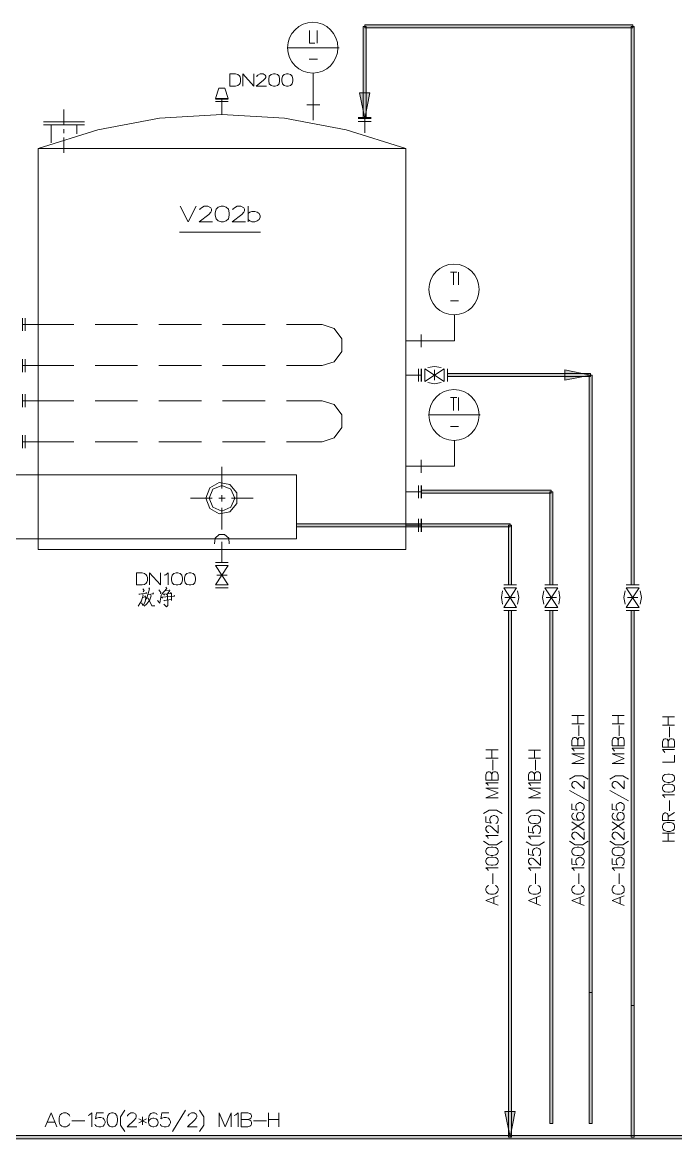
# Model space of a CAD drawing. Header units: millimetres. Extents: x 0 to 829, y 0 to 586.
# Drawn here: x 357.2 to 453.4, y 244.4 to 408.9 of the extents above; entities that cross this region are included whole.
import ezdxf

# ---------------------------------------------------------------- set-up
doc = ezdxf.new("R2010")
doc.units = ezdxf.units.MM

msp = doc.modelspace()

# ---------------------------------------------------------------- hatches: boundary and pattern name
h = msp.add_hatch(color=0)
h.dxf.hatch_style = 2
h.paths.add_polyline_path([(407.82875, 394.712472), (407.38425, 394.712472), (407.38425, 408.269722), (407.82875, 408.269722)])
h = msp.add_hatch(color=0)
h.dxf.hatch_style = 2
h.paths.add_polyline_path([(407.6065, 408.047472), (407.6065, 408.491972), (447.061167, 408.491972), (447.061167, 408.047472)])
h = msp.add_hatch(color=0)
h.dxf.hatch_style = 2
h.paths.add_polyline_path([(446.842444, 408.269722), (447.283417, 408.269722), (447.283417, 326.012528), (446.842444, 326.012528)])
h = msp.add_hatch(color=0)
h.dxf.hatch_style = 2
h.paths.add_polyline_path([(407.6065, 394.712472), (406.851556, 398.490722), (408.361444, 398.490722)])
h = msp.add_hatch(color=0)
h.dxf.hatch_style = 2
h.paths.add_polyline_path([(419.777333, 356.6795), (419.777333, 357.124), (440.873444, 357.124), (440.873444, 356.6795)])
h = msp.add_hatch(color=0)
h.dxf.hatch_style = 2
h.paths.add_polyline_path([(440.873444, 356.90175), (437.095194, 356.146806), (437.095194, 357.660222)])
h = msp.add_hatch(color=0)
h.dxf.hatch_style = 2
h.paths.add_polyline_path([(440.651194, 356.90175), (441.095694, 356.90175), (441.095694, 265.945056), (440.651194, 265.945056)])
h = msp.add_hatch(color=0)
h.dxf.hatch_style = 2
h.paths.add_polyline_path([(415.921472, 339.492167), (415.921472, 339.933139), (435.077306, 339.933139), (435.077306, 339.492167)])
h = msp.add_hatch(color=0)
h.dxf.hatch_style = 2
h.paths.add_polyline_path([(434.855056, 339.714417), (435.299556, 339.714417), (435.299556, 326.012528), (434.855056, 326.012528)])
h = msp.add_hatch(color=0)
h.dxf.hatch_style = 2
h.paths.add_polyline_path([(397.555861, 334.556806), (397.555861, 335.001306), (429.016583, 335.001306), (429.016583, 334.556806)])
h = msp.add_hatch(color=0)
h.dxf.hatch_style = 2
h.paths.add_polyline_path([(428.794333, 334.779056), (429.238833, 334.779056), (429.238833, 326.012528), (428.794333, 326.012528)])
h = msp.add_hatch(color=0)
h.dxf.hatch_style = 2
h.paths.add_polyline_path([(428.794333, 322.23075), (429.238833, 322.23075), (429.238833, 244.647861), (428.794333, 244.647861)])
h = msp.add_hatch(color=0)
h.dxf.hatch_style = 2
h.paths.add_polyline_path([(434.855056, 322.23075), (435.299556, 322.23075), (435.299556, 246.644583), (434.855056, 246.644583)])
h = msp.add_hatch(color=0)
h.dxf.hatch_style = 2
h.paths.add_polyline_path([(446.842444, 322.23075), (447.283417, 322.23075), (447.283417, 244.647861), (446.842444, 244.647861)])
h = msp.add_hatch(color=0)
h.dxf.hatch_style = 2
h.paths.add_polyline_path([(440.651194, 265.945056), (441.095694, 265.945056), (441.095694, 246.644583), (440.651194, 246.644583)])
h = msp.add_hatch(color=0)
h.dxf.hatch_style = 2
h.paths.add_polyline_path([(446.842444, 264.054167), (447.283417, 264.054167), (447.283417, 244.647861), (446.842444, 244.647861)])
h = msp.add_hatch(color=0)
h.dxf.hatch_style = 2
h.paths.add_polyline_path([(429.016583, 244.647861), (428.261639, 248.429639), (429.775056, 248.429639)])
h = msp.add_hatch(color=0)
h.dxf.hatch_style = 2
h.paths.add_polyline_path([(92.653556, 244.425611), (92.653556, 244.870111), (759.128389, 244.870111), (759.128389, 244.425611)])

# ---------------------------------------------------------------- linework, layer by layer
at = {"color": 0, "lineweight": 0}
for points in [[(407.82875, 394.712472), (407.38425, 394.712472), (407.38425, 408.269722), (407.82875, 408.269722)], [(407.6065, 408.047472), (407.6065, 408.491972), (447.061167, 408.491972), (447.061167, 408.047472)], [(446.842444, 408.269722), (447.283417, 408.269722), (447.283417, 326.012528), (446.842444, 326.012528)], [(387.738056, 399.485556), (387.738056, 401.260028), (388.584722, 401.260028), (388.923389, 401.175361), (389.173861, 401.006028), (389.258528, 400.836694), (389.343194, 400.582694), (389.343194, 400.159361), (389.258528, 399.908889), (389.173861, 399.739556), (388.923389, 399.570222), (388.584722, 399.485556)], [(393.484806, 400.244028), (393.484806, 400.498028), (393.569472, 400.921361), (393.823472, 401.175361), (394.162139, 401.260028), (394.416139, 401.260028), (394.751278, 401.175361), (395.005278, 400.921361), (395.089944, 400.498028), (395.089944, 400.244028), (395.005278, 399.824222), (394.751278, 399.570222), (394.416139, 399.485556), (394.162139, 399.485556), (393.823472, 399.570222), (393.569472, 399.824222)], [(395.428611, 400.244028), (395.428611, 400.498028), (395.513278, 400.921361), (395.767278, 401.175361), (396.105944, 401.260028), (396.359944, 401.260028), (396.695083, 401.175361), (396.949083, 400.921361), (397.03375, 400.498028), (397.03375, 400.244028), (396.949083, 399.824222), (396.695083, 399.570222), (396.359944, 399.485556), (396.105944, 399.485556), (395.767278, 399.570222), (395.513278, 399.824222)], [(407.6065, 394.712472), (406.851556, 398.490722), (408.361444, 398.490722)], [(385.617861, 380.474361), (385.617861, 380.795389), (385.727222, 381.338667), (386.051778, 381.659694), (386.482167, 381.769056), (386.806722, 381.769056), (387.237111, 381.659694), (387.561667, 381.338667), (387.671028, 380.795389), (387.671028, 380.474361), (387.561667, 379.934611), (387.237111, 379.610056), (386.806722, 379.500694), (386.482167, 379.500694), (386.051778, 379.610056), (385.727222, 379.934611)], [(419.777333, 356.6795), (419.777333, 357.124), (440.873444, 357.124), (440.873444, 356.6795)], [(440.873444, 356.90175), (437.095194, 356.146806), (437.095194, 357.660222)], [(440.651194, 356.90175), (441.095694, 356.90175), (441.095694, 265.945056), (440.651194, 265.945056)], [(355.843417, 342.194444), (397.555861, 342.194444), (397.555861, 332.807028), (355.843417, 332.807028)], [(384.242028, 338.768972), (384.788833, 340.275333), (386.178778, 341.076139), (387.755694, 340.800972), (388.785806, 339.569778), (388.785806, 337.968167), (387.755694, 336.7405), (386.178778, 336.461806), (384.788833, 337.262611)], [(384.693583, 338.768972), (385.247444, 340.106), (386.584472, 340.659861), (387.9215, 340.106), (388.475361, 338.768972), (387.9215, 337.435472), (386.584472, 336.881611), (385.247444, 337.435472)], [(415.921472, 339.492167), (415.921472, 339.933139), (435.077306, 339.933139), (435.077306, 339.492167)], [(434.855056, 339.714417), (435.299556, 339.714417), (435.299556, 326.012528), (434.855056, 326.012528)], [(397.555861, 334.556806), (397.555861, 335.001306), (429.016583, 335.001306), (429.016583, 334.556806)], [(428.794333, 334.779056), (429.238833, 334.779056), (429.238833, 326.012528), (428.794333, 326.012528)], [(374.007944, 325.984306), (374.007944, 327.758778), (374.851083, 327.758778), (375.18975, 327.674111), (375.44375, 327.504778), (375.528417, 327.335444), (375.613083, 327.084972), (375.613083, 326.661639), (375.528417, 326.407639), (375.44375, 326.238306), (375.18975, 326.068972), (374.851083, 325.984306)], [(379.162028, 326.746306), (379.162028, 327.000306), (379.246694, 327.420111), (379.500694, 327.674111), (379.839361, 327.758778), (380.093361, 327.758778), (380.4285, 327.674111), (380.6825, 327.420111), (380.767167, 327.000306), (380.767167, 326.746306), (380.6825, 326.322972), (380.4285, 326.068972), (380.093361, 325.984306), (379.839361, 325.984306), (379.500694, 326.068972), (379.246694, 326.322972)], [(381.105833, 326.746306), (381.105833, 327.000306), (381.1905, 327.420111), (381.4445, 327.674111), (381.783167, 327.758778), (382.033639, 327.758778), (382.372306, 327.674111), (382.626306, 327.420111), (382.710972, 327.000306), (382.710972, 326.746306), (382.626306, 326.322972), (382.372306, 326.068972), (382.033639, 325.984306), (381.783167, 325.984306), (381.4445, 326.068972), (381.1905, 326.322972)], [(428.794333, 322.23075), (429.238833, 322.23075), (429.238833, 244.647861), (428.794333, 244.647861)], [(434.855056, 322.23075), (435.299556, 322.23075), (435.299556, 246.644583), (434.855056, 246.644583)], [(446.842444, 322.23075), (447.283417, 322.23075), (447.283417, 244.647861), (446.842444, 244.647861)], [(452.472778, 296.911889), (452.218778, 296.911889), (451.795444, 296.975389), (451.544972, 297.165889), (451.460306, 297.419889), (451.460306, 297.610389), (451.544972, 297.864389), (451.795444, 298.051361), (452.218778, 298.114861), (452.472778, 298.114861), (452.896111, 298.051361), (453.150111, 297.864389), (453.234778, 297.610389), (453.234778, 297.419889), (453.150111, 297.165889), (452.896111, 296.975389)], [(452.472778, 295.454917), (452.218778, 295.454917), (451.795444, 295.518417), (451.544972, 295.708917), (451.460306, 295.962917), (451.460306, 296.149889), (451.544972, 296.403889), (451.795444, 296.594389), (452.218778, 296.657889), (452.472778, 296.657889), (452.896111, 296.594389), (453.150111, 296.403889), (453.234778, 296.149889), (453.234778, 295.962917), (453.150111, 295.708917), (452.896111, 295.518417)], [(432.7525, 290.837056), (432.4985, 290.837056), (432.075167, 290.900556), (431.821167, 291.091056), (431.7365, 291.345056), (431.7365, 291.535556), (431.821167, 291.786028), (432.075167, 291.976528), (432.4985, 292.040028), (432.7525, 292.040028), (433.172306, 291.976528), (433.426306, 291.786028), (433.510972, 291.535556), (433.510972, 291.345056), (433.426306, 291.091056), (433.172306, 290.900556)], [(452.557444, 289.687), (452.134111, 289.687), (451.880111, 289.7505), (451.710778, 289.814), (451.544972, 290.0045), (451.460306, 290.195), (451.460306, 290.508972), (451.544972, 290.699472), (451.710778, 290.889972), (451.880111, 290.953472), (452.134111, 291.016972), (452.557444, 291.016972), (452.811444, 290.953472), (452.980778, 290.889972), (453.150111, 290.699472), (453.234778, 290.508972), (453.234778, 290.195), (453.150111, 290.0045), (452.980778, 289.814), (452.811444, 289.7505)], [(426.473056, 286.155694), (426.219056, 286.155694), (425.79925, 286.219194), (425.54525, 286.409694), (425.460583, 286.663694), (425.460583, 286.854194), (425.54525, 287.108194), (425.79925, 287.298694), (426.219056, 287.362194), (426.473056, 287.362194), (426.896389, 287.298694), (427.150389, 287.108194), (427.235056, 286.854194), (427.235056, 286.663694), (427.150389, 286.409694), (426.896389, 286.219194)], [(439.137778, 286.145111), (438.883778, 286.145111), (438.460444, 286.208611), (438.206444, 286.399111), (438.121778, 286.653111), (438.121778, 286.840083), (438.206444, 287.094083), (438.460444, 287.284583), (438.883778, 287.348083), (439.137778, 287.348083), (439.561111, 287.284583), (439.811583, 287.094083), (439.89625, 286.840083), (439.89625, 286.653111), (439.811583, 286.399111), (439.561111, 286.208611)], [(445.0715, 286.145111), (444.8175, 286.145111), (444.394167, 286.208611), (444.140167, 286.399111), (444.0555, 286.653111), (444.0555, 286.843611), (444.140167, 287.097611), (444.394167, 287.288111), (444.8175, 287.351611), (445.0715, 287.351611), (445.494833, 287.288111), (445.745306, 287.097611), (445.829972, 286.843611), (445.829972, 286.653111), (445.745306, 286.399111), (445.494833, 286.208611)], [(426.473056, 284.698722), (426.219056, 284.698722), (425.79925, 284.762222), (425.54525, 284.952722), (425.460583, 285.206722), (425.460583, 285.397222), (425.54525, 285.647694), (425.79925, 285.838194), (426.219056, 285.901694), (426.473056, 285.901694), (426.896389, 285.838194), (427.150389, 285.647694), (427.235056, 285.397222), (427.235056, 285.206722), (427.150389, 284.952722), (426.896389, 284.762222)], [(440.651194, 265.945056), (441.095694, 265.945056), (441.095694, 246.644583), (440.651194, 246.644583)], [(446.842444, 264.054167), (447.283417, 264.054167), (447.283417, 244.647861), (446.842444, 244.647861)], [(429.016583, 244.647861), (428.261639, 248.429639), (429.775056, 248.429639)], [(369.718167, 247.036167), (369.718167, 247.3325), (369.795778, 247.826389), (370.032139, 248.122722), (370.349639, 248.2215), (370.586, 248.2215), (370.899972, 248.122722), (371.136333, 247.826389), (371.217472, 247.3325), (371.217472, 247.036167), (371.136333, 246.545806), (370.899972, 246.249472), (370.586, 246.150694), (370.349639, 246.150694), (370.032139, 246.249472), (369.795778, 246.545806)], [(92.653556, 244.425611), (92.653556, 244.870111), (759.128389, 244.870111), (759.128389, 244.425611)]]:
    msp.add_lwpolyline(points, close=True, dxfattribs=at)
for points in [[(399.474972, 407.677056), (399.474972, 405.786167), (400.282833, 405.786167)], [(400.6215, 405.786167), (400.6215, 407.677056)], [(403.82825, 405.126472), (396.268222, 405.126472)], [(399.439694, 403.44725), (400.656778, 403.44725)], [(389.681861, 399.485556), (389.681861, 401.260028), (391.287, 399.485556), (391.287, 401.260028)], [(391.710333, 400.836694), (391.710333, 400.921361), (391.879667, 401.090694), (392.218333, 401.260028), (392.641667, 401.260028), (392.976806, 401.090694), (393.061472, 400.921361), (393.061472, 400.752028), (392.976806, 400.582694), (392.722806, 400.328694), (391.625667, 399.485556), (393.146139, 399.485556)], [(400.046472, 396.056556), (400.046472, 401.344694)], [(385.639028, 397.633472), (386.157611, 399.146889)], [(386.157611, 399.146889), (387.011333, 399.146889)], [(387.529917, 397.633472), (387.011333, 399.146889)], [(385.639028, 397.633472), (387.529917, 397.633472)], [(387.529917, 397.559389), (385.639028, 397.559389)], [(385.639028, 397.181917), (387.529917, 397.181917)], [(386.584472, 395.291028), (386.584472, 397.559389)], [(400.991917, 396.695083), (399.104556, 396.695083)], [(400.046472, 394.43025), (400.046472, 396.695083)], [(413.653111, 390.274528), (404.858361, 393.047361), (395.788444, 394.730111), (386.584472, 395.291028), (377.3805, 394.730111), (368.310583, 393.047361), (359.515833, 390.274528)], [(363.332889, 393.770556), (363.332889, 396.042444)], [(408.551944, 394.843), (406.661056, 394.843)], [(406.661056, 394.712472), (408.551944, 394.712472)], [(407.6065, 392.574639), (407.6065, 394.843)], [(366.356194, 394.229167), (360.309583, 394.229167)], [(366.356194, 393.774083), (360.309583, 393.774083)], [(361.442, 391.092972), (361.442, 393.774083)], [(363.332889, 392.518194), (363.332889, 393.142611)], [(365.223778, 392.465278), (365.223778, 393.774083)], [(406.661056, 394.257389), (408.551944, 394.257389)], [(363.332889, 389.618361), (363.332889, 391.89025)], [(359.515833, 331.212472), (359.515833, 390.274528)], [(359.515833, 390.274528), (413.653111, 390.274528)], [(413.653111, 331.212472), (413.653111, 390.274528)], [(380.435556, 381.769056), (381.624417, 379.500694), (382.80975, 381.769056)], [(383.3495, 381.229306), (383.3495, 381.338667), (383.568222, 381.553861), (383.998611, 381.769056), (384.538361, 381.769056), (384.972278, 381.553861), (385.078111, 381.338667), (385.078111, 381.119944), (384.972278, 380.90475), (384.647722, 380.580194), (383.243667, 379.500694), (385.187472, 379.500694)], [(388.210778, 381.229306), (388.210778, 381.338667), (388.425972, 381.553861), (388.856361, 381.769056), (389.399639, 381.769056), (389.830028, 381.553861), (389.939389, 381.338667), (389.939389, 381.119944), (389.830028, 380.90475), (389.505472, 380.580194), (388.101417, 379.500694), (390.045222, 379.500694)], [(390.479139, 379.500694), (390.479139, 381.769056)], [(390.479139, 380.689556), (390.694333, 380.90475), (391.018889, 381.014111), (391.449278, 381.014111), (391.773833, 380.90475), (392.098389, 380.689556), (392.204222, 380.365), (392.204222, 380.149806), (392.098389, 379.82525), (391.773833, 379.610056), (391.449278, 379.500694), (391.018889, 379.500694), (390.694333, 379.610056), (390.479139, 379.82525)], [(380.350889, 377.948472), (392.288889, 377.948472)], [(420.225361, 372.071194), (421.170806, 372.071194)], [(420.698083, 372.071194), (420.698083, 370.183833)], [(421.442444, 370.183833), (421.442444, 372.071194)], [(420.225361, 367.841389), (421.442444, 367.841389)], [(357.247472, 365.287278), (357.247472, 363.399917)], [(357.624944, 365.287278), (357.624944, 363.399917)], [(420.835667, 361.964111), (420.835667, 365.742361)], [(359.515833, 364.341833), (357.247472, 364.341833)], [(359.515833, 364.341833), (364.786333, 364.341833)], [(367.915472, 364.341833), (374.177278, 364.341833)], [(377.306417, 364.341833), (383.568222, 364.341833)], [(386.697361, 364.341833), (392.959167, 364.341833)], [(396.088306, 364.341833), (401.358806, 364.341833)], [(401.358806, 358.295222), (403.133278, 358.873778), (404.233944, 360.387194), (404.233944, 362.253389), (403.133278, 363.766806), (401.358806, 364.341833)], [(413.653111, 361.964111), (415.921472, 361.964111)], [(415.544, 361.964111), (420.835667, 361.964111)], [(415.921472, 361.018667), (415.921472, 362.906028)], [(357.247472, 359.240667), (357.247472, 357.353306)], [(357.624944, 359.240667), (357.624944, 357.353306)], [(359.515833, 358.295222), (357.247472, 358.295222)], [(359.515833, 358.295222), (364.786333, 358.295222)], [(367.915472, 358.295222), (374.177278, 358.295222)], [(377.306417, 358.295222), (383.568222, 358.295222)], [(386.697361, 358.295222), (392.959167, 358.295222)], [(396.088306, 358.295222), (401.358806, 358.295222)], [(413.653111, 356.90175), (415.921472, 356.90175)], [(415.544, 357.847194), (415.544, 355.956306)], [(415.921472, 355.956306), (415.921472, 357.847194)], [(415.995556, 357.847194), (415.995556, 355.956306)], [(415.995556, 357.847194), (415.995556, 355.956306)], [(416.450639, 357.847194), (416.450639, 355.956306)], [(416.450639, 357.847194), (419.32225, 355.956306)], [(416.450639, 355.956306), (419.32225, 357.847194)], [(418.867167, 358.002417), (417.886444, 358.189389), (416.905722, 358.002417)], [(417.886444, 356.146806), (417.886444, 357.660222)], [(419.32225, 357.847194), (419.32225, 355.956306)], [(419.777333, 357.847194), (419.777333, 355.956306)], [(416.905722, 355.804611), (417.886444, 355.617639), (418.867167, 355.804611)], [(357.247472, 354.076), (357.247472, 352.185111)], [(357.624944, 354.076), (357.624944, 352.185111)], [(420.225361, 353.582111), (421.170806, 353.582111)], [(420.698083, 353.582111), (420.698083, 351.691222)], [(421.442444, 351.691222), (421.442444, 353.582111)], [(359.515833, 353.130556), (357.247472, 353.130556)], [(359.515833, 353.130556), (364.786333, 353.130556)], [(367.915472, 353.130556), (374.177278, 353.130556)], [(377.306417, 353.130556), (383.568222, 353.130556)], [(386.697361, 353.130556), (392.959167, 353.130556)], [(396.088306, 353.130556), (401.358806, 353.130556)], [(401.358806, 347.083944), (403.133278, 347.6625), (404.233944, 349.172389), (404.233944, 351.042111), (403.133278, 352.555528), (401.358806, 353.130556)], [(424.613917, 351.031528), (417.053889, 351.031528)], [(420.225361, 349.352306), (421.442444, 349.352306)], [(357.247472, 348.029389), (357.247472, 346.1385)], [(359.515833, 347.083944), (357.247472, 347.083944)], [(357.624944, 348.029389), (357.624944, 346.1385)], [(359.515833, 347.083944), (364.786333, 347.083944)], [(367.915472, 347.083944), (374.177278, 347.083944)], [(377.306417, 347.083944), (383.568222, 347.083944)], [(386.697361, 347.083944), (392.959167, 347.083944)], [(396.088306, 347.083944), (401.358806, 347.083944)], [(420.835667, 343.4715), (420.835667, 347.253278)], [(415.921472, 342.529583), (415.921472, 344.416944)], [(386.584472, 343.379778), (386.584472, 340.180083)], [(413.653111, 343.4715), (415.921472, 343.4715)], [(415.544, 343.4715), (420.835667, 343.4715)], [(415.544, 340.656333), (415.544, 338.768972)], [(415.921472, 338.768972), (415.921472, 340.656333)], [(415.995556, 340.656333), (415.995556, 338.768972)], [(381.973667, 338.768972), (385.176889, 338.768972)], [(386.115278, 338.768972), (387.053667, 338.768972)], [(386.584472, 339.238167), (386.584472, 338.299778)], [(387.992056, 338.768972), (391.195278, 338.768972)], [(413.653111, 339.714417), (415.921472, 339.714417)], [(386.584472, 337.361389), (386.584472, 334.158167)], [(415.544, 335.7245), (415.544, 333.837139)], [(415.921472, 333.837139), (415.921472, 335.7245)], [(415.995556, 335.7245), (415.995556, 333.837139)], [(413.653111, 334.779056), (415.921472, 334.779056)], [(387.681611, 332.055611), (387.593417, 332.859944), (386.990167, 333.403222), (386.178778, 333.403222), (385.575528, 332.859944), (385.487333, 332.055611)], [(386.584472, 332.344889), (386.584472, 329.321583)], [(359.515833, 331.212472), (413.653111, 331.212472)], [(387.529917, 329.321583), (385.639028, 329.321583)], [(387.529917, 329.321583), (385.639028, 329.321583)], [(387.529917, 329.321583), (385.639028, 329.321583)], [(375.95175, 325.984306), (375.95175, 327.758778), (377.556889, 325.984306), (377.556889, 327.758778)], [(378.064889, 327.420111), (378.315361, 327.504778), (378.654028, 327.758778), (378.654028, 325.984306)], [(387.529917, 328.8665), (385.639028, 325.994889)], [(385.639028, 328.8665), (387.529917, 325.994889)], [(387.529917, 328.8665), (385.639028, 328.8665)], [(385.829528, 327.430694), (387.339417, 327.430694)], [(378.463528, 325.465722), (378.325944, 325.652694)], [(387.529917, 325.994889), (385.639028, 325.994889)], [(429.962028, 326.012528), (428.074667, 326.012528)], [(429.962028, 326.012528), (428.074667, 326.012528)], [(436.02275, 326.012528), (434.131861, 326.012528)], [(436.02275, 326.012528), (434.131861, 326.012528)], [(448.006611, 326.012528), (446.11925, 326.012528)], [(448.006611, 326.012528), (446.11925, 326.012528)], [(374.995722, 324.488528), (374.759361, 323.673611), (374.272528, 322.879861)], [(374.343083, 324.626111), (375.528417, 324.791917), (375.412, 324.883639)], [(374.343083, 324.626111), (374.4595, 324.559083)], [(375.320278, 324.255694), (375.249722, 324.372111), (375.366139, 324.160444), (375.274417, 323.507806), (374.995722, 322.975111), (374.759361, 323.345528)], [(374.995722, 324.488528), (374.900472, 324.6755)], [(375.320278, 324.255694), (374.900472, 324.160444)], [(375.133306, 325.162333), (374.925167, 325.441028)], [(375.133306, 325.162333), (374.995722, 324.954194)], [(376.181056, 324.372111), (375.972917, 323.811194), (375.553111, 323.207944), (375.158, 322.858694)], [(375.948222, 325.395167), (375.482556, 323.906444)], [(375.598972, 324.114583), (375.715389, 324.044028), (376.297472, 322.904556), (376.717278, 322.904556)], [(375.715389, 324.58025), (376.530306, 324.696667), (376.438583, 324.813083)], [(375.948222, 325.395167), (375.831806, 325.557444)], [(376.181056, 324.372111), (376.089333, 324.58025)], [(377.091222, 323.694778), (377.440472, 323.324361), (377.648611, 324.488528)], [(377.578056, 324.883639), (377.299361, 325.27875)], [(377.578056, 324.883639), (377.556889, 324.6755)], [(377.860278, 324.022861), (377.673306, 324.185139), (379.627694, 324.347417), (379.557139, 324.488528)], [(378.463528, 325.465722), (377.719167, 324.604944)], [(378.114278, 324.509694), (377.997861, 324.650806), (379.162028, 324.742528), (379.045611, 324.858944), (379.186722, 324.721361), (379.162028, 323.719472), (379.162028, 323.835889), (378.022556, 323.694778), (378.114278, 323.648917)], [(378.417667, 324.626111), (378.579944, 324.488528), (378.604639, 322.950417), (378.442361, 322.742278), (378.022556, 323.137389)], [(378.230694, 325.116472), (378.929194, 325.187028), (378.858639, 325.27875), (378.929194, 325.162333), (378.558778, 324.6755)], [(387.529917, 325.543333), (385.639028, 325.543333)], [(427.919444, 325.102361), (427.732472, 324.121639), (427.919444, 323.140917)], [(427.919444, 325.102361), (427.732472, 324.121639), (427.919444, 323.140917)], [(429.962028, 325.557444), (428.074667, 325.557444)], [(429.962028, 325.557444), (428.074667, 322.685833)], [(428.074667, 325.557444), (429.962028, 322.685833)], [(429.962028, 325.557444), (428.074667, 325.557444)], [(429.962028, 325.557444), (428.074667, 322.685833)], [(428.074667, 325.557444), (429.962028, 322.685833)], [(428.261639, 324.121639), (429.775056, 324.121639)], [(428.261639, 324.121639), (429.775056, 324.121639)], [(430.11725, 323.140917), (430.304222, 324.121639), (430.11725, 325.102361)], [(430.11725, 323.140917), (430.304222, 324.121639), (430.11725, 325.102361)], [(433.976639, 325.102361), (433.789667, 324.121639), (433.976639, 323.140917)], [(433.976639, 325.102361), (433.789667, 324.121639), (433.976639, 323.140917)], [(436.02275, 325.557444), (434.131861, 325.557444)], [(436.02275, 325.557444), (434.131861, 322.685833)], [(434.131861, 325.557444), (436.02275, 322.685833)], [(436.02275, 325.557444), (434.131861, 325.557444)], [(436.02275, 325.557444), (434.131861, 322.685833)], [(434.131861, 325.557444), (436.02275, 322.685833)], [(434.318833, 324.121639), (435.83225, 324.121639)], [(434.318833, 324.121639), (435.83225, 324.121639)], [(436.174444, 323.140917), (436.361417, 324.121639), (436.174444, 325.102361)], [(436.174444, 323.140917), (436.361417, 324.121639), (436.174444, 325.102361)], [(445.964028, 325.102361), (445.777056, 324.121639), (445.964028, 323.140917)], [(445.964028, 325.102361), (445.777056, 324.121639), (445.964028, 323.140917)], [(448.006611, 325.557444), (446.11925, 325.557444)], [(448.006611, 325.557444), (446.11925, 322.685833)], [(446.11925, 325.557444), (448.006611, 322.685833)], [(448.006611, 325.557444), (446.11925, 325.557444)], [(448.006611, 325.557444), (446.11925, 322.685833)], [(446.11925, 325.557444), (448.006611, 322.685833)], [(446.306222, 324.121639), (447.819639, 324.121639)], [(446.306222, 324.121639), (447.819639, 324.121639)], [(448.161833, 323.140917), (448.348806, 324.121639), (448.161833, 325.102361)], [(448.161833, 323.140917), (448.348806, 324.121639), (448.161833, 325.102361)], [(429.962028, 322.685833), (428.074667, 322.685833)], [(429.962028, 322.685833), (428.074667, 322.685833)], [(436.02275, 322.685833), (434.131861, 322.685833)], [(436.02275, 322.685833), (434.131861, 322.685833)], [(448.006611, 322.685833), (446.11925, 322.685833)], [(448.006611, 322.685833), (446.11925, 322.685833)], [(429.962028, 322.23075), (428.074667, 322.23075)], [(429.962028, 322.23075), (428.074667, 322.23075)], [(436.02275, 322.23075), (434.131861, 322.23075)], [(436.02275, 322.23075), (434.131861, 322.23075)], [(448.006611, 322.23075), (446.11925, 322.23075)], [(448.006611, 322.23075), (446.11925, 322.23075)], [(438.121778, 306.743806), (439.89625, 306.743806)], [(438.968444, 305.537306), (438.968444, 306.743806)], [(444.0555, 306.743806), (445.829972, 306.743806)], [(444.902167, 305.540833), (444.902167, 306.743806)], [(451.460306, 306.54625), (453.234778, 306.54625)], [(452.303444, 305.343278), (452.303444, 306.54625)], [(439.89625, 305.537306), (438.121778, 305.537306)], [(439.137778, 303.762833), (439.137778, 305.286833)], [(445.829972, 305.540833), (444.0555, 305.540833)], [(445.0715, 303.766361), (445.0715, 305.286833)], [(453.234778, 305.343278), (451.460306, 305.343278)], [(452.472778, 303.565278), (452.472778, 305.089278)], [(439.89625, 302.305861), (438.121778, 302.305861), (438.121778, 303.067861), (438.206444, 303.321861), (438.291111, 303.448861), (438.460444, 303.512361), (438.629778, 303.512361), (438.799111, 303.448861), (438.883778, 303.321861), (438.968444, 303.067861), (438.968444, 302.305861)], [(438.968444, 303.067861), (439.053111, 303.321861), (439.137778, 303.448861), (439.307111, 303.512361), (439.561111, 303.512361), (439.726917, 303.448861), (439.811583, 303.321861), (439.89625, 303.067861), (439.89625, 302.305861)], [(445.829972, 302.309389), (444.0555, 302.309389), (444.0555, 303.067861), (444.140167, 303.321861), (444.224833, 303.448861), (444.394167, 303.512361), (444.5635, 303.512361), (444.732833, 303.448861), (444.8175, 303.321861), (444.902167, 303.067861), (444.902167, 302.309389)], [(444.902167, 303.067861), (444.986833, 303.321861), (445.0715, 303.448861), (445.240833, 303.512361), (445.494833, 303.512361), (445.664167, 303.448861), (445.745306, 303.321861), (445.829972, 303.067861), (445.829972, 302.309389)], [(453.234778, 302.108306), (451.460306, 302.108306), (451.460306, 302.870306), (451.544972, 303.124306), (451.626111, 303.251306), (451.795444, 303.314806), (451.964778, 303.314806), (452.134111, 303.251306), (452.218778, 303.124306), (452.303444, 302.870306), (452.303444, 302.108306)], [(452.303444, 302.870306), (452.388111, 303.124306), (452.472778, 303.251306), (452.642111, 303.314806), (452.896111, 303.314806), (453.065444, 303.251306), (453.150111, 303.124306), (453.234778, 302.870306), (453.234778, 302.108306)], [(425.460583, 301.684972), (427.235056, 301.684972)], [(426.303722, 300.482), (426.303722, 301.684972)], [(431.7365, 301.674389), (433.510972, 301.674389)], [(432.583167, 300.471417), (432.583167, 301.674389)], [(438.460444, 301.483889), (438.375778, 301.674389), (438.121778, 301.924861), (439.89625, 301.924861)], [(439.89625, 299.709417), (438.121778, 299.709417), (439.89625, 300.404389), (438.121778, 301.102889), (439.89625, 301.102889)], [(444.394167, 301.483889), (444.3095, 301.674389), (444.0555, 301.928389), (445.829972, 301.928389)], [(445.829972, 299.709417), (444.0555, 299.709417), (445.829972, 300.407917), (444.0555, 301.102889), (445.829972, 301.102889)], [(451.795444, 301.286333), (451.710778, 301.476833), (451.460306, 301.727306), (453.234778, 301.727306)], [(427.235056, 300.482), (425.460583, 300.482)], [(426.473056, 298.704), (426.473056, 300.228)], [(433.510972, 300.471417), (431.7365, 300.471417)], [(432.7525, 298.696944), (432.7525, 300.217417)], [(451.460306, 299.889333), (453.234778, 299.889333), (453.234778, 300.905333)], [(427.235056, 297.247028), (425.460583, 297.247028), (425.460583, 298.009028), (425.54525, 298.263028), (425.629917, 298.390028), (425.79925, 298.453528), (425.968583, 298.453528), (426.134389, 298.390028), (426.219056, 298.263028), (426.303722, 298.009028), (426.303722, 297.247028)], [(426.303722, 298.009028), (426.388389, 298.263028), (426.473056, 298.390028), (426.642389, 298.453528), (426.896389, 298.453528), (427.065722, 298.390028), (427.150389, 298.263028), (427.235056, 298.009028), (427.235056, 297.247028)], [(433.510972, 297.239972), (431.7365, 297.239972), (431.7365, 297.998444), (431.821167, 298.252444), (431.905833, 298.379444), (432.075167, 298.442944), (432.2445, 298.442944), (432.413833, 298.379444), (432.4985, 298.252444), (432.583167, 297.998444), (432.583167, 297.239972)], [(432.583167, 297.998444), (432.667833, 298.252444), (432.7525, 298.379444), (432.918306, 298.442944), (433.172306, 298.442944), (433.341639, 298.379444), (433.426306, 298.252444), (433.510972, 297.998444), (433.510972, 297.239972)], [(440.488917, 297.363444), (439.674, 297.882028), (438.601556, 297.882028), (437.783111, 297.363444)], [(446.422639, 297.363444), (445.607722, 297.885556), (444.535278, 297.885556), (443.720361, 297.363444)], [(425.79925, 296.425056), (425.714583, 296.615556), (425.460583, 296.866028), (427.235056, 296.866028)], [(427.235056, 294.650583), (425.460583, 294.650583), (427.235056, 295.345556), (425.460583, 296.044056), (427.235056, 296.044056)], [(432.075167, 296.414472), (431.9905, 296.604972), (431.7365, 296.858972), (433.510972, 296.858972)], [(433.510972, 294.64), (431.7365, 294.64), (433.510972, 295.3385), (431.7365, 296.033472), (433.510972, 296.033472)], [(438.545111, 296.033472), (438.460444, 296.033472), (438.291111, 296.156944), (438.121778, 296.410944), (438.121778, 296.728444), (438.291111, 296.982444), (438.460444, 297.045944), (438.629778, 297.045944), (438.799111, 296.982444), (439.053111, 296.791944), (439.89625, 295.969972), (439.89625, 297.109444)], [(444.478833, 296.033472), (444.394167, 296.033472), (444.224833, 296.160472), (444.0555, 296.414472), (444.0555, 296.731972), (444.224833, 296.985972), (444.394167, 297.049472), (444.5635, 297.049472), (444.732833, 296.985972), (444.986833, 296.795472), (445.829972, 295.969972), (445.829972, 297.112972)], [(440.488917, 294.1955), (437.783111, 295.715972)], [(446.422639, 294.1955), (443.720361, 295.715972)], [(451.795444, 294.629417), (451.710778, 294.819917), (451.460306, 295.073917), (453.234778, 295.073917)], [(427.827722, 292.304611), (427.009278, 292.823194), (425.936833, 292.823194), (425.121917, 292.304611)], [(434.103639, 292.294028), (433.285194, 292.812611), (432.216278, 292.812611), (431.397833, 292.294028)], [(438.121778, 293.751), (438.121778, 292.9255), (438.883778, 292.7985), (438.799111, 292.9255), (438.714444, 293.1795), (438.714444, 293.4335), (438.799111, 293.6875), (438.968444, 293.8145), (439.222444, 293.9415), (439.391778, 293.9415), (439.64225, 293.8145), (439.811583, 293.6875), (439.89625, 293.4335), (439.89625, 293.1795), (439.811583, 292.9255), (439.726917, 292.7985), (439.561111, 292.735)], [(444.0555, 293.751), (444.0555, 292.929028), (444.8175, 292.802028), (444.732833, 292.929028), (444.648167, 293.183028), (444.648167, 293.437028), (444.732833, 293.6875), (444.902167, 293.8145), (445.156167, 293.9415), (445.3255, 293.9415), (445.5795, 293.8145), (445.745306, 293.6875), (445.829972, 293.437028), (445.829972, 293.183028), (445.745306, 292.929028), (445.664167, 292.802028), (445.494833, 292.738528)], [(452.472778, 292.727944), (452.472778, 294.248417)], [(425.460583, 291.860111), (425.460583, 291.038139), (426.219056, 290.911139), (426.134389, 291.038139), (426.049722, 291.288611), (426.049722, 291.542611), (426.134389, 291.796611), (426.303722, 291.923611), (426.557722, 292.050611), (426.727056, 292.050611), (426.981056, 291.923611), (427.150389, 291.796611), (427.235056, 291.542611), (427.235056, 291.288611), (427.150389, 291.038139), (427.065722, 290.911139), (426.896389, 290.847639)], [(439.307111, 291.341528), (439.053111, 291.405028), (438.883778, 291.595528), (438.799111, 291.849528), (438.799111, 291.976528), (438.883778, 292.230528), (439.053111, 292.421028), (439.307111, 292.481), (439.391778, 292.481), (439.64225, 292.421028), (439.811583, 292.230528), (439.89625, 291.976528), (439.89625, 291.849528), (439.811583, 291.595528), (439.64225, 291.405028), (439.307111, 291.341528), (438.883778, 291.341528), (438.460444, 291.405028), (438.206444, 291.595528), (438.121778, 291.849528), (438.121778, 292.040028), (438.206444, 292.294028), (438.375778, 292.357528)], [(438.121778, 289.884556), (439.89625, 291.087528)], [(439.89625, 289.884556), (438.121778, 291.087528)], [(445.240833, 291.345056), (444.986833, 291.408556), (444.8175, 291.599056), (444.732833, 291.849528), (444.732833, 291.976528), (444.8175, 292.230528), (444.986833, 292.421028), (445.240833, 292.484528), (445.3255, 292.484528), (445.5795, 292.421028), (445.745306, 292.230528), (445.829972, 291.976528), (445.829972, 291.849528), (445.745306, 291.599056), (445.5795, 291.408556), (445.240833, 291.345056), (444.8175, 291.345056), (444.394167, 291.408556), (444.140167, 291.599056), (444.0555, 291.849528), (444.0555, 292.040028), (444.140167, 292.294028), (444.3095, 292.357528)], [(444.0555, 289.884556), (445.829972, 291.091056)], [(445.829972, 289.884556), (444.0555, 291.091056)], [(453.234778, 291.270972), (451.460306, 291.270972), (451.460306, 291.969472), (451.544972, 292.223472), (451.626111, 292.346944), (451.795444, 292.410444), (451.964778, 292.410444), (452.134111, 292.346944), (452.218778, 292.223472), (452.303444, 291.969472), (452.303444, 291.270972)], [(452.303444, 291.905972), (453.234778, 292.473944)], [(425.883917, 289.514139), (425.79925, 289.514139), (425.629917, 289.641139), (425.460583, 289.895139), (425.460583, 290.212639), (425.629917, 290.466639), (425.79925, 290.530139), (425.968583, 290.530139), (426.134389, 290.466639), (426.388389, 290.276139), (427.235056, 289.450639), (427.235056, 290.593639)], [(431.7365, 290.392556), (431.7365, 289.570583), (432.4985, 289.443583), (432.413833, 289.570583), (432.329167, 289.821056), (432.329167, 290.075056), (432.413833, 290.329056), (432.583167, 290.456056), (432.833639, 290.583056), (433.002972, 290.583056), (433.256972, 290.456056), (433.426306, 290.329056), (433.510972, 290.075056), (433.510972, 289.821056), (433.426306, 289.570583), (433.341639, 289.443583), (433.172306, 289.380083)], [(438.545111, 288.554583), (438.460444, 288.554583), (438.291111, 288.681583), (438.121778, 288.932056), (438.121778, 289.249556), (438.291111, 289.503556), (438.460444, 289.567056), (438.629778, 289.567056), (438.799111, 289.503556), (439.053111, 289.313056), (439.89625, 288.491083), (439.89625, 289.630556)], [(444.478833, 288.554583), (444.394167, 288.554583), (444.224833, 288.681583), (444.0555, 288.935583), (444.0555, 289.253083), (444.224833, 289.507083), (444.394167, 289.570583), (444.5635, 289.570583), (444.732833, 289.507083), (444.986833, 289.316583), (445.829972, 288.491083), (445.829972, 289.634083)], [(451.460306, 289.433), (453.234778, 289.433)], [(452.303444, 288.230028), (452.303444, 289.433)], [(425.121917, 288.247667), (425.936833, 287.729083), (427.009278, 287.729083), (427.827722, 288.247667)], [(425.79925, 288.628667), (425.714583, 288.819167), (425.460583, 289.073167), (427.235056, 289.073167)], [(431.397833, 288.173583), (432.216278, 287.655), (433.285194, 287.655), (434.103639, 288.173583)], [(432.075167, 288.554583), (431.9905, 288.745083), (431.7365, 288.999083), (433.510972, 288.999083)], [(437.783111, 288.237083), (438.601556, 287.714972), (439.674, 287.714972), (440.488917, 288.237083)], [(443.720361, 288.237083), (444.535278, 287.7185), (445.607722, 287.7185), (446.422639, 288.237083)], [(453.234778, 288.230028), (451.460306, 288.230028)], [(431.7365, 287.097611), (431.7365, 286.272111), (432.4985, 286.145111), (432.413833, 286.272111), (432.329167, 286.526111), (432.329167, 286.780111), (432.413833, 287.034111), (432.583167, 287.161111), (432.833639, 287.288111), (433.002972, 287.288111), (433.256972, 287.161111), (433.426306, 287.034111), (433.510972, 286.780111), (433.510972, 286.526111), (433.426306, 286.272111), (433.341639, 286.145111), (433.172306, 286.081611)], [(432.159833, 284.751639), (432.075167, 284.751639), (431.905833, 284.878639), (431.7365, 285.132639), (431.7365, 285.450139), (431.905833, 285.704139), (432.075167, 285.767639), (432.2445, 285.767639), (432.413833, 285.704139), (432.667833, 285.513639), (433.510972, 284.688139), (433.510972, 285.831139)], [(438.121778, 285.700611), (438.121778, 284.878639), (438.883778, 284.751639), (438.799111, 284.878639), (438.714444, 285.129111), (438.714444, 285.383111), (438.799111, 285.637111), (438.968444, 285.764111), (439.222444, 285.891111), (439.391778, 285.891111), (439.64225, 285.764111), (439.811583, 285.637111), (439.89625, 285.383111), (439.89625, 285.129111), (439.811583, 284.878639), (439.726917, 284.751639), (439.561111, 284.688139)], [(444.0555, 285.704139), (444.0555, 284.878639), (444.8175, 284.751639), (444.732833, 284.878639), (444.648167, 285.132639), (444.648167, 285.386639), (444.732833, 285.640639), (444.902167, 285.767639), (445.156167, 285.894639), (445.3255, 285.894639), (445.5795, 285.767639), (445.745306, 285.640639), (445.829972, 285.386639), (445.829972, 285.132639), (445.745306, 284.878639), (445.664167, 284.751639), (445.494833, 284.688139)], [(425.79925, 283.873222), (425.714583, 284.063722), (425.460583, 284.317722), (427.235056, 284.317722)], [(426.473056, 281.97175), (426.473056, 283.49575)], [(432.075167, 283.866167), (431.9905, 284.056667), (431.7365, 284.307139), (433.510972, 284.307139)], [(432.7525, 281.964694), (432.7525, 283.485167)], [(438.460444, 283.862639), (438.375778, 284.053139), (438.121778, 284.307139), (439.89625, 284.307139)], [(439.137778, 281.961167), (439.137778, 283.481639)], [(444.394167, 283.866167), (444.3095, 284.056667), (444.0555, 284.307139), (445.829972, 284.307139)], [(445.0715, 281.964694), (445.0715, 283.485167)], [(425.883917, 281.721278), (425.714583, 281.657778), (425.54525, 281.467278), (425.460583, 281.276778), (425.460583, 280.959278), (425.54525, 280.768778), (425.714583, 280.578278), (425.883917, 280.514778), (426.134389, 280.451278), (426.557722, 280.451278), (426.811722, 280.514778), (426.981056, 280.578278), (427.150389, 280.768778), (427.235056, 280.959278), (427.235056, 281.276778), (427.150389, 281.467278), (426.981056, 281.657778), (426.811722, 281.721278)], [(432.159833, 281.710694), (431.9905, 281.647194), (431.821167, 281.456694), (431.7365, 281.266194), (431.7365, 280.948694), (431.821167, 280.758194), (431.9905, 280.567694), (432.159833, 280.504194), (432.413833, 280.444222), (432.833639, 280.444222), (433.087639, 280.504194), (433.256972, 280.567694), (433.426306, 280.758194), (433.510972, 280.948694), (433.510972, 281.266194), (433.426306, 281.456694), (433.256972, 281.647194), (433.087639, 281.710694)], [(438.545111, 281.707167), (438.375778, 281.643667), (438.206444, 281.453167), (438.121778, 281.262667), (438.121778, 280.948694), (438.206444, 280.758194), (438.375778, 280.567694), (438.545111, 280.504194), (438.799111, 280.440694), (439.222444, 280.440694), (439.476444, 280.504194), (439.64225, 280.567694), (439.811583, 280.758194), (439.89625, 280.948694), (439.89625, 281.262667), (439.811583, 281.453167), (439.64225, 281.643667), (439.476444, 281.707167)], [(444.478833, 281.710694), (444.3095, 281.647194), (444.140167, 281.456694), (444.0555, 281.266194), (444.0555, 280.948694), (444.140167, 280.758194), (444.3095, 280.567694), (444.478833, 280.504194), (444.732833, 280.444222), (445.156167, 280.444222), (445.410167, 280.504194), (445.5795, 280.567694), (445.745306, 280.758194), (445.829972, 280.948694), (445.829972, 281.266194), (445.745306, 281.456694), (445.5795, 281.647194), (445.410167, 281.710694)], [(427.235056, 278.803806), (425.460583, 279.502306), (427.235056, 280.197278)], [(426.642389, 279.057806), (426.642389, 279.946806)], [(433.510972, 278.793222), (431.7365, 279.491722), (433.510972, 280.190222)], [(432.918306, 279.047222), (432.918306, 279.936222)], [(439.89625, 278.793222), (438.121778, 279.488194), (439.89625, 280.186694)], [(439.307111, 279.047222), (439.307111, 279.932694)], [(445.829972, 278.793222), (444.0555, 279.491722), (445.829972, 280.190222)], [(445.240833, 279.047222), (445.240833, 279.936222)], [(372.321667, 248.616611), (371.672556, 247.664111), (371.672556, 246.41175), (372.321667, 245.45925)], [(379.338417, 245.45925), (381.232833, 248.616611)], [(383.282472, 245.45925), (383.931583, 246.41175), (383.931583, 247.664111), (383.282472, 248.616611)], [(360.567111, 246.150694), (361.434944, 248.2215), (362.302778, 246.150694)], [(360.884611, 246.842139), (361.988806, 246.842139)], [(364.197194, 247.727611), (364.116056, 247.925167), (363.879694, 248.122722), (363.643333, 248.2215), (363.248222, 248.2215), (363.011861, 248.122722), (362.7755, 247.925167), (362.697889, 247.727611), (362.620278, 247.431278), (362.620278, 246.940917), (362.697889, 246.644583), (362.7755, 246.447028), (363.011861, 246.249472), (363.248222, 246.150694), (363.643333, 246.150694), (363.879694, 246.249472), (364.116056, 246.447028), (364.197194, 246.644583)], [(364.511167, 247.036167), (366.405583, 247.036167)], [(366.878306, 247.826389), (367.114667, 247.925167), (367.428639, 248.2215), (367.428639, 246.150694)], [(369.164306, 248.2215), (368.14125, 248.2215), (367.9825, 247.3325), (368.14125, 247.431278), (368.455222, 247.530056), (368.772722, 247.530056), (369.086694, 247.431278), (369.245444, 247.233722), (369.400667, 246.940917), (369.400667, 246.743361), (369.245444, 246.447028), (369.086694, 246.249472), (368.772722, 246.150694), (368.455222, 246.150694), (368.14125, 246.249472), (367.9825, 246.34825), (367.904889, 246.545806)], [(372.71325, 247.727611), (372.71325, 247.826389), (372.872, 248.023944), (373.1895, 248.2215), (373.581083, 248.2215), (373.898583, 248.023944), (373.976194, 247.826389), (373.976194, 247.628833), (373.898583, 247.431278), (373.662222, 247.134944), (372.635639, 246.150694), (374.053806, 246.150694)], [(374.371306, 247.3325), (375.4755, 246.743361)], [(375.4755, 247.3325), (374.371306, 246.743361)], [(374.921639, 246.447028), (374.921639, 247.628833)], [(375.789472, 246.842139), (375.870611, 247.134944), (376.106972, 247.3325), (376.420944, 247.431278), (376.579694, 247.431278), (376.893667, 247.3325), (377.130028, 247.134944), (377.211167, 246.842139), (377.211167, 246.743361), (377.130028, 246.447028), (376.893667, 246.249472), (376.579694, 246.150694), (376.420944, 246.150694), (376.106972, 246.249472), (375.870611, 246.447028), (375.789472, 246.842139), (375.789472, 247.3325), (375.870611, 247.826389), (376.106972, 248.122722), (376.420944, 248.2215), (376.657306, 248.2215), (376.974806, 248.122722), (377.052417, 247.925167)], [(378.788083, 248.2215), (377.7615, 248.2215), (377.606278, 247.3325), (377.7615, 247.431278), (378.079, 247.530056), (378.392972, 247.530056), (378.710472, 247.431278), (378.865694, 247.233722), (379.024444, 246.940917), (379.024444, 246.743361), (378.865694, 246.447028), (378.710472, 246.249472), (378.392972, 246.150694), (378.079, 246.150694), (377.7615, 246.249472), (377.606278, 246.34825), (377.525139, 246.545806)], [(381.627944, 247.727611), (381.627944, 247.826389), (381.786694, 248.023944), (382.100667, 248.2215), (382.495778, 248.2215), (382.80975, 248.023944), (382.890889, 247.826389), (382.890889, 247.628833), (382.80975, 247.431278), (382.573389, 247.134944), (381.546806, 246.150694), (382.9685, 246.150694)], [(386.203472, 246.150694), (386.203472, 248.2215), (387.071306, 246.150694), (387.935611, 248.2215), (387.935611, 246.150694)], [(388.411861, 247.826389), (388.648222, 247.925167), (388.962194, 248.2215), (388.962194, 246.150694)], [(389.434917, 246.150694), (389.434917, 248.2215), (390.383889, 248.2215), (390.697861, 248.122722), (390.856611, 248.023944), (390.934222, 247.826389), (390.934222, 247.628833), (390.856611, 247.431278), (390.697861, 247.3325), (390.383889, 247.233722), (389.434917, 247.233722)], [(390.383889, 247.233722), (390.697861, 247.134944), (390.856611, 247.036167), (390.934222, 246.842139), (390.934222, 246.545806), (390.856611, 246.34825), (390.697861, 246.249472), (390.383889, 246.150694), (389.434917, 246.150694)], [(391.248194, 247.036167), (393.142611, 247.036167)], [(393.456583, 246.150694), (393.456583, 248.2215)], [(393.456583, 247.233722), (394.955889, 247.233722)], [(394.955889, 248.2215), (394.955889, 246.150694)]]:
    msp.add_lwpolyline(points, dxfattribs=at)
for centre, major_axis, ratio in [((399.970625, 405.124708), (0, 3.741208), 0.989628), ((420.756292, 369.522375), (0, 3.741208), 0.989628), ((420.756292, 351.031528), (0, 3.739444), 0.990094)]:
    msp.add_ellipse(centre, major_axis=major_axis, ratio=ratio, start_param=0, end_param=6.283185, dxfattribs=at)

doc.saveas('drawing.dxf')
